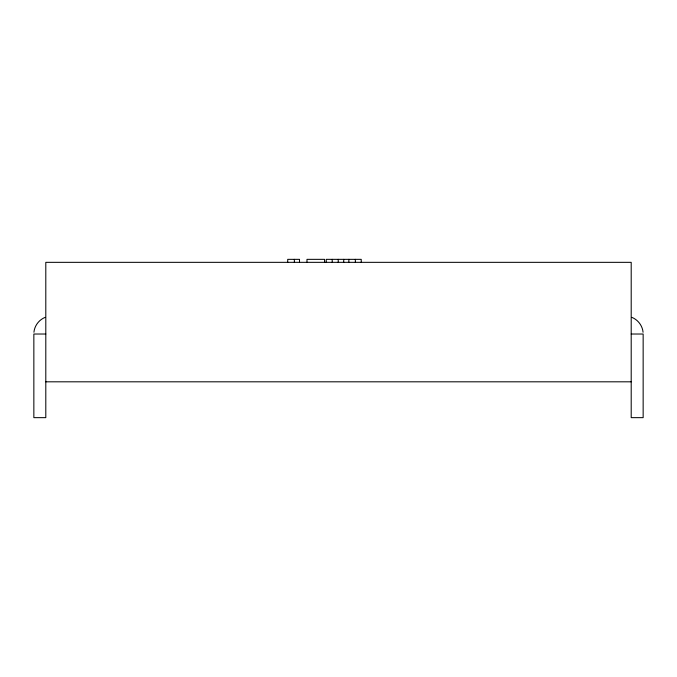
<?xml version="1.0" encoding="UTF-8"?>
<svg xmlns="http://www.w3.org/2000/svg" width="677" height="677" viewBox="0 0 677 677"><rect width="100%" height="100%" fill="white"/><g stroke="black" fill="none" stroke-linecap="round" stroke-linejoin="round"><path stroke-width="1.02" d="M33.935 332.263C34.535 325.713 39.038 319.739 45.173 317.361M45.799 334.023L33.85 334.023L33.85 417.65L45.799 417.65L45.799 262.337L631.201 262.337L631.201 417.65L643.15 417.65L643.15 334.023L631.201 334.023M45.799 381.811L631.201 381.811M631.827 317.361C637.962 319.739 642.465 325.713 643.065 332.263M361.23 262.337L361.23 259.35L326.221 259.35L326.221 262.337M355.357 259.35L355.357 262.337M348.858 259.35L348.858 262.337M343.73 259.35L343.73 262.337M338.221 259.35L338.221 262.337M332.204 259.35L332.204 262.337M324.562 262.337L324.562 259.35L306.986 259.35L306.977 262.337M299.505 262.337L299.505 259.35L287.725 259.35L287.725 262.337M294.36 259.35L294.36 262.337"/></g></svg>
